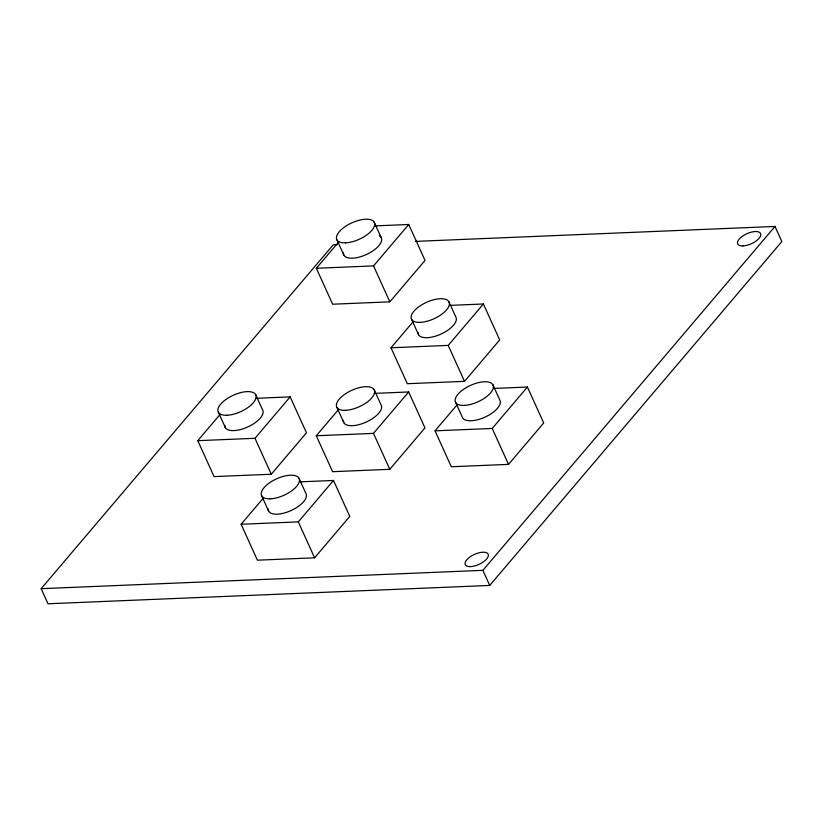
<?xml version="1.0" encoding="UTF-8"?>
<svg xmlns="http://www.w3.org/2000/svg" width="823" height="823" viewBox="0 0 823 823"><rect width="100%" height="100%" fill="white"/><g stroke="black" fill="none" stroke-linecap="round" stroke-linejoin="round"><path stroke-width="1.23" d="M415.45 241.386L774.999 226.459L781.85 241.551L489.736 585.441L48.001 603.773L41.15 588.682L333.264 244.791L337.121 244.637M374.403 225.913L408.733 224.484L425.028 260.418L389.845 301.835L332.646 304.212L316.341 268.277L338.438 242.271M255.84 398.311L290.169 396.881L306.465 432.816L271.281 474.233L214.083 476.61L197.777 440.675L219.875 414.669M316.341 268.277L373.549 265.901L408.733 224.484M197.777 440.675L254.986 438.299L290.169 396.881M300.436 481.836L333.49 480.467L349.785 516.402L314.602 557.809L257.404 560.185L241.108 524.261L263.195 498.254M374.342 393.394L408.671 391.964L424.966 427.898L389.783 469.316L332.585 471.692L316.279 435.758L338.376 409.751M450.346 305.364L483.399 303.985L499.695 339.92L464.522 381.337L407.313 383.713L391.018 347.779L413.105 321.772M241.108 524.261L298.307 521.885L333.49 480.467M316.279 435.758L373.488 433.382L408.671 391.964M391.018 347.779L448.216 345.403L483.399 303.985M494.356 388.405L527.409 387.036L543.705 422.971L508.532 464.378L451.323 466.754L435.028 430.83L457.115 404.823M435.028 430.83L492.226 428.454L527.409 387.036M41.15 588.682L482.885 570.339L774.999 226.459M492.895 384.752L499.849 400.101A20.637 9.012 -24.4 0 1 485.663 416.808A20.637 9.012 -24.4 0 1 462.577 417.765L455.623 402.416M448.885 301.712L455.839 317.05A20.637 9.012 -24.4 0 1 439.184 334.848A20.637 9.012 -24.4 0 1 418.053 332.379M492.226 428.454L508.532 464.378M448.216 345.403L464.522 381.337M374.208 222.2L381.172 237.549M411.613 319.375L418.568 334.714M373.549 265.901L389.845 301.835M336.936 239.874L343.901 255.212M482.885 570.339L489.736 585.441M374.146 389.68L381.111 405.029A20.637 9.012 -24.4 0 1 364.445 422.827A20.637 9.012 -24.4 0 1 343.325 420.358M373.488 433.382L389.783 469.316M336.874 407.354L343.839 422.693M298.975 478.184L305.93 493.533A20.637 9.012 -24.4 0 1 289.264 511.32A20.637 9.012 -24.4 0 1 268.144 508.861M255.644 394.608L262.609 409.947A20.637 9.012 -24.4 0 1 245.943 427.744A20.637 9.012 -24.4 0 1 224.823 425.275M298.307 521.885L314.602 557.809M254.986 438.299L271.281 474.233M261.704 495.847L268.658 511.196M218.373 412.272L225.337 427.621M379.382 235.81A20.637 9.012 -24.4 0 1 366.976 254.256A20.637 9.012 -24.4 0 1 343.386 252.877M470.612 566.605A12.561 5.483 -24.4 0 0 488.378 555.453A12.561 5.483 -24.4 0 0 471.168 556.173A12.561 5.483 -24.4 0 0 470.612 566.605M743.025 245.912A12.561 5.483 -24.4 0 0 760.791 234.761A12.561 5.483 -24.4 0 0 743.581 235.481A12.561 5.483 -24.4 0 0 743.025 245.912M464.223 405.4A20.637 9.012 -24.4 0 0 493.409 387.098A20.637 9.012 -24.4 0 0 465.139 388.271A20.637 9.012 -24.4 0 0 464.223 405.4M226.973 415.255A20.637 9.012 -24.4 0 0 256.159 396.943A20.637 9.012 -24.4 0 0 227.899 398.116A20.637 9.012 -24.4 0 0 226.973 415.255M345.537 242.847A20.637 9.012 -24.4 0 0 374.722 224.545A20.637 9.012 -24.4 0 0 346.462 225.718A20.637 9.012 -24.4 0 0 345.537 242.847M345.475 410.327A20.637 9.012 -24.4 0 0 374.66 392.026A20.637 9.012 -24.4 0 0 346.401 393.199A20.637 9.012 -24.4 0 0 345.475 410.327M270.304 498.831A20.637 9.012 -24.4 0 0 299.49 480.519A20.637 9.012 -24.4 0 0 271.22 481.702A20.637 9.012 -24.4 0 0 270.304 498.831M420.214 322.359A20.637 9.012 -24.4 0 0 449.399 304.047A20.637 9.012 -24.4 0 0 421.129 305.22A20.637 9.012 -24.4 0 0 420.214 322.359"/></g></svg>
